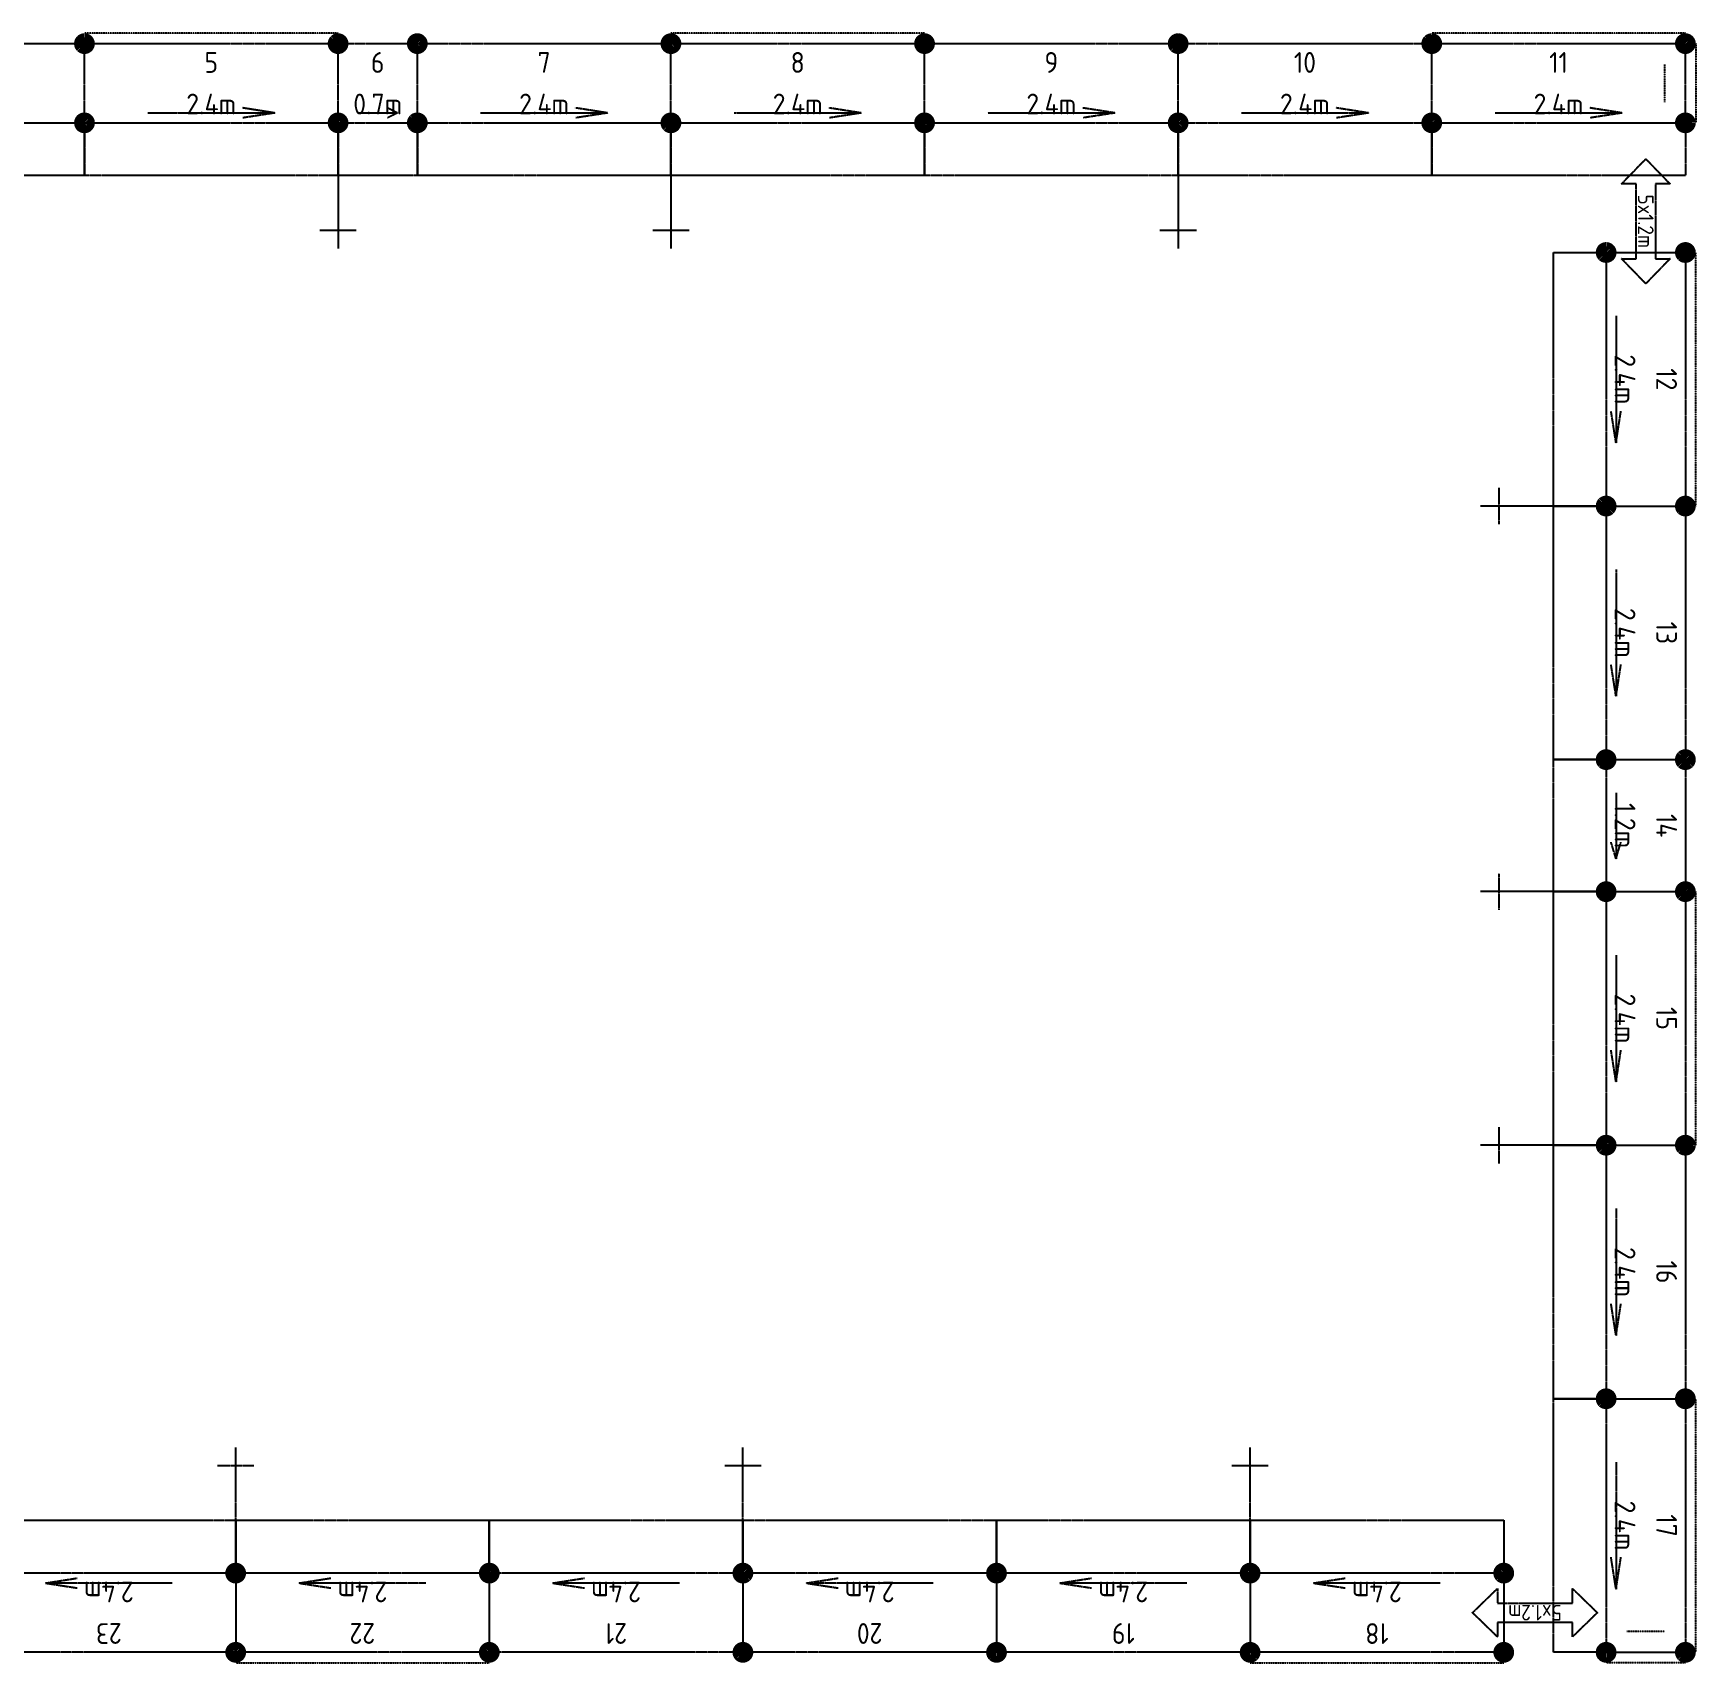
# Model space of a CAD drawing. Header units: millimetres. Extents: x 37011 to 68226, y -4932 to 11799.
# Drawn here: x 52237 to 68226, y -4932 to 10742 of the extents above; entities that cross this region are included whole.
import ezdxf
from ezdxf.enums import TextEntityAlignment as Align

# ---------------------------------------------------------------- set-up
doc = ezdxf.new("R2010")
doc.units = ezdxf.units.MM
doc.linetypes.add('KwikScaf_DASHED', pattern=[3.75, 2.5, -1.25])
doc.linetypes.add('KwikScaf_Line', pattern=[1, 1, 0])
doc.layers.add('KwikScaf Schematic', color=7, linetype='CONTINUOUS')
doc.styles.add('KwikScaf ISO', font='isocp.shx')

msp = doc.modelspace()

# ---------------------------------------------------------------- linework, layer by layer
at = {"layer": 'KwikScaf Schematic', "color": 3, "linetype": 'KwikScaf_DASHED'}
for p, q in [((55169, 10742), (52730, 10742)), ((60809, 10742), (58370, 10742)), ((68126, 10742), (65687, 10742)), ((68226, 10642), (68226, 9880)), ((67926, 10442), (67926, 10080)), ((68226, 6194), (68226, 8633)), ((68226, 46), (68226, 2485)), ((68226, -4832), (68226, -2393)), ((67926, -4632), (67564, -4632)), ((54184, -4932), (56623, -4932)), ((63940, -4932), (66379, -4932)), ((68126, -4932), (67364, -4932))]:
    msp.add_line(p, q, dxfattribs=at)
at = {"layer": 'KwikScaf Schematic', "color": 3, "linetype": 'KwikScaf_Line'}
for p, q in [((50291, 10642), (52730, 10642)), ((52730, 9880), (52730, 10642)), ((52730, 10642), (55169, 10642)), ((55169, 9880), (55169, 10642)), ((55931, 10642), (58370, 10642)), ((58370, 9880), (58370, 10642)), ((58370, 10642), (60809, 10642)), ((60809, 9880), (60809, 10642)), ((60809, 10642), (63248, 10642)), ((63248, 9880), (63248, 10642)), ((63248, 10642), (65687, 10642)), ((65687, 9880), (65687, 10642)), ((65687, 10642), (68126, 10642)), ((68126, 9880), (68126, 10642)), ((53339, 9975), (54559, 9975)), ((54559, 9975), (54254, 10023)), ((54559, 9975), (54254, 9928)), ((56540, 9975), (57760, 9975)), ((57760, 9975), (57455, 10023)), ((57760, 9975), (57455, 9928)), ((58979, 9975), (60199, 9975)), ((60199, 9975), (59894, 10023)), ((60199, 9975), (59894, 9928)), ((61418, 9975), (62638, 9975)), ((62638, 9975), (62333, 10023)), ((62638, 9975), (62333, 9928)), ((63857, 9975), (65077, 9975)), ((65077, 9975), (64772, 10023)), ((65077, 9975), (64772, 9928)), ((66296, 9975), (67516, 9975)), ((67516, 9975), (67211, 10023)), ((67516, 9975), (67211, 9928)), ((50291, 9880), (52730, 9880)), ((52730, 9880), (52730, 9372)), ((52730, 9880), (55169, 9880)), ((52730, 9372), (52730, 9880)), ((55169, 9880), (55169, 9372)), ((55931, 9880), (58370, 9880)), ((55931, 9372), (55931, 9880)), ((58370, 9880), (58370, 9372)), ((58370, 9880), (60809, 9880)), ((58370, 9372), (58370, 9880)), ((60809, 9880), (60809, 9372)), ((60809, 9880), (63248, 9880)), ((60809, 9372), (60809, 9880)), ((63248, 9880), (63248, 9372)), ((63248, 9880), (65687, 9880)), ((63248, 9372), (63248, 9880)), ((65687, 9880), (65687, 9372)), ((65687, 9880), (68126, 9880)), ((65687, 9372), (65687, 9880)), ((68126, 9880), (68126, 9372)), ((52730, 9372), (50291, 9372)), ((55169, 9372), (52730, 9372)), ((55169, 9372), (55169, 8672)), ((58370, 9372), (55931, 9372)), ((58370, 9372), (58370, 8672)), ((60809, 9372), (58370, 9372)), ((63248, 9372), (60809, 9372)), ((63248, 9372), (63248, 8672)), ((65687, 9372), (63248, 9372)), ((68126, 9372), (65687, 9372)), ((54994, 8847), (55344, 8847)), ((58195, 8847), (58545, 8847)), ((63073, 8847), (63423, 8847)), ((66856, 6194), (66856, 8633)), ((66856, 8633), (67364, 8633)), ((67364, 8633), (67364, 6194)), ((67364, 8633), (68126, 8633)), ((68126, 8633), (68126, 6194)), ((67459, 8023), (67459, 6803)), ((67459, 6803), (67411, 7108)), ((67459, 6803), (67506, 7108)), ((66331, 6369), (66331, 6019)), ((66856, 6194), (66156, 6194)), ((67364, 6194), (66856, 6194)), ((66856, 3755), (66856, 6194)), ((66856, 6194), (67364, 6194)), ((67364, 6194), (68126, 6194)), ((67364, 6194), (67364, 3755)), ((68126, 6194), (68126, 3755)), ((67459, 5584), (67459, 4364)), ((67459, 4364), (67411, 4669)), ((67459, 4364), (67506, 4669)), ((67364, 3755), (66856, 3755)), ((67364, 3755), (68126, 3755)), ((66856, 46), (66856, 2485)), ((66856, 2485), (67364, 2485)), ((67364, 2485), (67364, 46)), ((68126, 2485), (68126, 46)), ((67459, 1875), (67459, 655)), ((67459, 655), (67411, 960)), ((67459, 655), (67506, 960)), ((66331, 221), (66331, -129)), ((66856, 46), (66156, 46)), ((67364, 46), (66856, 46)), ((66856, -2393), (66856, 46)), ((66856, 46), (67364, 46)), ((67364, 46), (68126, 46)), ((67364, 46), (67364, -2393)), ((68126, 46), (68126, -2393)), ((67459, -564), (67459, -1784)), ((67459, -1784), (67411, -1479)), ((67459, -1784), (67506, -1479)), ((67364, -2393), (66856, -2393)), ((66856, -4832), (66856, -2393)), ((66856, -2393), (67364, -2393)), ((67364, -2393), (68126, -2393)), ((67364, -2393), (67364, -4832)), ((68126, -2393), (68126, -4832)), ((54184, -3562), (54184, -2862)), ((59062, -3562), (59062, -2862)), ((63940, -3562), (63940, -2862)), ((54359, -3037), (54009, -3037)), ((59237, -3037), (58887, -3037)), ((64115, -3037), (63765, -3037)), ((67459, -3003), (67459, -4223)), ((51745, -3562), (54184, -3562)), ((54184, -4070), (54184, -3562)), ((54184, -3562), (56623, -3562)), ((54184, -3562), (54184, -4070)), ((56623, -4070), (56623, -3562)), ((56623, -3562), (59062, -3562)), ((56623, -3562), (56623, -4070)), ((59062, -4070), (59062, -3562)), ((59062, -3562), (61501, -3562)), ((59062, -3562), (59062, -4070)), ((61501, -4070), (61501, -3562)), ((61501, -3562), (63940, -3562)), ((61501, -3562), (61501, -4070)), ((63940, -4070), (63940, -3562)), ((63940, -3562), (66379, -3562)), ((63940, -3562), (63940, -4070)), ((66379, -3562), (66379, -4070)), ((67459, -4223), (67411, -3918)), ((67459, -4223), (67506, -3918)), ((54184, -4070), (51745, -4070)), ((52355, -4166), (52660, -4118)), ((54184, -4070), (54184, -4832)), ((56623, -4070), (54184, -4070)), ((54794, -4166), (55099, -4118)), ((56623, -4070), (56623, -4832)), ((59062, -4070), (56623, -4070)), ((57233, -4166), (57538, -4118)), ((59062, -4070), (59062, -4832)), ((61501, -4070), (59062, -4070)), ((59672, -4166), (59977, -4118)), ((61501, -4070), (61501, -4832)), ((63940, -4070), (61501, -4070)), ((62111, -4166), (62416, -4118)), ((63940, -4070), (63940, -4832)), ((66379, -4070), (63940, -4070)), ((64550, -4166), (64855, -4118)), ((66379, -4070), (66379, -4832)), ((53574, -4166), (52355, -4166)), ((52355, -4166), (52660, -4213)), ((56013, -4166), (54794, -4166)), ((54794, -4166), (55099, -4213)), ((58452, -4166), (57233, -4166)), ((57233, -4166), (57538, -4213)), ((60891, -4166), (59672, -4166)), ((59672, -4166), (59977, -4213)), ((63330, -4166), (62111, -4166)), ((62111, -4166), (62416, -4213)), ((65769, -4166), (64550, -4166)), ((64550, -4166), (64855, -4213)), ((54184, -4832), (51745, -4832)), ((56623, -4832), (54184, -4832)), ((59062, -4832), (56623, -4832)), ((61501, -4832), (59062, -4832)), ((63940, -4832), (61501, -4832)), ((66379, -4832), (63940, -4832)), ((67364, -4832), (66856, -4832)), ((67364, -4832), (68126, -4832))]:
    msp.add_line(p, q, dxfattribs=at)
at = {"layer": 'KwikScaf Schematic', "color": 4, "linetype": 'KwikScaf_Line'}
for p, q in [((55169, 10642), (55931, 10642)), ((55931, 9880), (55931, 10642)), ((55359, 9975), (55740, 9975)), ((55740, 9975), (55645, 10023)), ((55740, 9975), (55645, 9928)), ((55169, 9880), (55931, 9880)), ((55169, 9372), (55169, 9880)), ((55931, 9880), (55931, 9372)), ((55931, 9372), (55169, 9372))]:
    msp.add_line(p, q, dxfattribs=at)
at = {"layer": 'KwikScaf Schematic', "color": 1, "linetype": 'KwikScaf_Line'}
for p, q in [((67512, 9293), (67745, 9533)), ((67745, 9533), (67978, 9293)), ((67652, 9293), (67512, 9293)), ((67652, 8573), (67652, 9293)), ((67978, 9293), (67838, 9293)), ((67838, 9293), (67838, 8573)), ((67745, 8333), (67512, 8573)), ((67512, 8573), (67652, 8573)), ((67978, 8573), (67745, 8333)), ((67838, 8573), (67978, 8573)), ((66856, 2485), (66856, 3755)), ((66856, 3755), (67364, 3755)), ((67364, 3755), (67364, 2485)), ((68126, 3755), (68126, 2485)), ((67459, 3437), (67459, 2802)), ((67459, 2802), (67411, 2961)), ((67459, 2802), (67506, 2961)), ((66331, 2660), (66331, 2310)), ((66856, 2485), (66156, 2485)), ((67364, 2485), (66856, 2485)), ((67364, 2485), (68126, 2485)), ((66079, -4451), (66319, -4218)), ((66319, -4218), (66319, -4358)), ((67039, -4358), (67039, -4218)), ((67039, -4218), (67279, -4451)), ((66319, -4684), (66079, -4451)), ((66319, -4358), (67039, -4358)), ((67279, -4451), (67039, -4684)), ((67039, -4544), (66319, -4544)), ((66319, -4544), (66319, -4684)), ((67039, -4684), (67039, -4544))]:
    msp.add_line(p, q, dxfattribs=at)
at = {"layer": 'KwikScaf Schematic', "color": 3, "linetype": 'KwikScaf_Line'}
for points in [[(52730, 10692, 100, 100, -0.198912), (52765, 10677, 100, 100, -0.198912), (52780, 10642, 100, 100, -0.198912), (52765, 10607, 100, 100, -0.198912), (52730, 10592, 100, 100, -0.198912), (52694, 10607, 100, 100, -0.198912), (52680, 10642, 100, 100, -0.198912), (52694, 10677, 100, 100, -0.198912)], [(52730, 10692, 100, 100, -0.198912), (52765, 10677, 100, 100, -0.198912), (52780, 10642, 100, 100, -0.198912), (52765, 10607, 100, 100, -0.198912), (52730, 10592, 100, 100, -0.198912), (52694, 10607, 100, 100, -0.198912), (52680, 10642, 100, 100, -0.198912), (52694, 10677, 100, 100, -0.198912)], [(55169, 10692, 100, 100, -0.198912), (55204, 10677, 100, 100, -0.198912), (55219, 10642, 100, 100, -0.198912), (55204, 10607, 100, 100, -0.198912), (55169, 10592, 100, 100, -0.198912), (55133, 10607, 100, 100, -0.198912), (55119, 10642, 100, 100, -0.198912), (55133, 10677, 100, 100, -0.198912)], [(55931, 10692, 100, 100, -0.198912), (55966, 10677, 100, 100, -0.198912), (55981, 10642, 100, 100, -0.198912), (55966, 10607, 100, 100, -0.198912), (55931, 10592, 100, 100, -0.198912), (55895, 10607, 100, 100, -0.198912), (55881, 10642, 100, 100, -0.198912), (55895, 10677, 100, 100, -0.198912)], [(58370, 10692, 100, 100, -0.198912), (58405, 10677, 100, 100, -0.198912), (58420, 10642, 100, 100, -0.198912), (58405, 10607, 100, 100, -0.198912), (58370, 10592, 100, 100, -0.198912), (58334, 10607, 100, 100, -0.198912), (58320, 10642, 100, 100, -0.198912), (58334, 10677, 100, 100, -0.198912)], [(58370, 10692, 100, 100, -0.198912), (58405, 10677, 100, 100, -0.198912), (58420, 10642, 100, 100, -0.198912), (58405, 10607, 100, 100, -0.198912), (58370, 10592, 100, 100, -0.198912), (58334, 10607, 100, 100, -0.198912), (58320, 10642, 100, 100, -0.198912), (58334, 10677, 100, 100, -0.198912)], [(60809, 10692, 100, 100, -0.198912), (60844, 10677, 100, 100, -0.198912), (60859, 10642, 100, 100, -0.198912), (60844, 10607, 100, 100, -0.198912), (60809, 10592, 100, 100, -0.198912), (60773, 10607, 100, 100, -0.198912), (60759, 10642, 100, 100, -0.198912), (60773, 10677, 100, 100, -0.198912)], [(60809, 10692, 100, 100, -0.198912), (60844, 10677, 100, 100, -0.198912), (60859, 10642, 100, 100, -0.198912), (60844, 10607, 100, 100, -0.198912), (60809, 10592, 100, 100, -0.198912), (60773, 10607, 100, 100, -0.198912), (60759, 10642, 100, 100, -0.198912), (60773, 10677, 100, 100, -0.198912)], [(63248, 10692, 100, 100, -0.198912), (63283, 10677, 100, 100, -0.198912), (63298, 10642, 100, 100, -0.198912), (63283, 10607, 100, 100, -0.198912), (63248, 10592, 100, 100, -0.198912), (63212, 10607, 100, 100, -0.198912), (63198, 10642, 100, 100, -0.198912), (63212, 10677, 100, 100, -0.198912)], [(63248, 10692, 100, 100, -0.198912), (63283, 10677, 100, 100, -0.198912), (63298, 10642, 100, 100, -0.198912), (63283, 10607, 100, 100, -0.198912), (63248, 10592, 100, 100, -0.198912), (63212, 10607, 100, 100, -0.198912), (63198, 10642, 100, 100, -0.198912), (63212, 10677, 100, 100, -0.198912)], [(65687, 10692, 100, 100, -0.198912), (65722, 10677, 100, 100, -0.198912), (65737, 10642, 100, 100, -0.198912), (65722, 10607, 100, 100, -0.198912), (65687, 10592, 100, 100, -0.198912), (65651, 10607, 100, 100, -0.198912), (65637, 10642, 100, 100, -0.198912), (65651, 10677, 100, 100, -0.198912)], [(65687, 10692, 100, 100, -0.198912), (65722, 10677, 100, 100, -0.198912), (65737, 10642, 100, 100, -0.198912), (65722, 10607, 100, 100, -0.198912), (65687, 10592, 100, 100, -0.198912), (65651, 10607, 100, 100, -0.198912), (65637, 10642, 100, 100, -0.198912), (65651, 10677, 100, 100, -0.198912)], [(68126, 10692, 100, 100, -0.198912), (68161, 10677, 100, 100, -0.198912), (68176, 10642, 100, 100, -0.198912), (68161, 10607, 100, 100, -0.198912), (68126, 10592, 100, 100, -0.198912), (68090, 10607, 100, 100, -0.198912), (68076, 10642, 100, 100, -0.198912), (68090, 10677, 100, 100, -0.198912)], [(52730, 9930, 100, 100, -0.198912), (52765, 9915, 100, 100, -0.198912), (52780, 9880, 100, 100, -0.198912), (52765, 9845, 100, 100, -0.198912), (52730, 9830, 100, 100, -0.198912), (52694, 9845, 100, 100, -0.198912), (52680, 9880, 100, 100, -0.198912), (52694, 9915, 100, 100, -0.198912)], [(55169, 9930, 100, 100, -0.198912), (55204, 9915, 100, 100, -0.198912), (55219, 9880, 100, 100, -0.198912), (55204, 9845, 100, 100, -0.198912), (55169, 9830, 100, 100, -0.198912), (55133, 9845, 100, 100, -0.198912), (55119, 9880, 100, 100, -0.198912), (55133, 9915, 100, 100, -0.198912)], [(58370, 9930, 100, 100, -0.198912), (58405, 9915, 100, 100, -0.198912), (58420, 9880, 100, 100, -0.198912), (58405, 9845, 100, 100, -0.198912), (58370, 9830, 100, 100, -0.198912), (58334, 9845, 100, 100, -0.198912), (58320, 9880, 100, 100, -0.198912), (58334, 9915, 100, 100, -0.198912)], [(60809, 9930, 100, 100, -0.198912), (60844, 9915, 100, 100, -0.198912), (60859, 9880, 100, 100, -0.198912), (60844, 9845, 100, 100, -0.198912), (60809, 9830, 100, 100, -0.198912), (60773, 9845, 100, 100, -0.198912), (60759, 9880, 100, 100, -0.198912), (60773, 9915, 100, 100, -0.198912)], [(63248, 9930, 100, 100, -0.198912), (63283, 9915, 100, 100, -0.198912), (63298, 9880, 100, 100, -0.198912), (63283, 9845, 100, 100, -0.198912), (63248, 9830, 100, 100, -0.198912), (63212, 9845, 100, 100, -0.198912), (63198, 9880, 100, 100, -0.198912), (63212, 9915, 100, 100, -0.198912)], [(65687, 9930, 100, 100, -0.198912), (65722, 9915, 100, 100, -0.198912), (65737, 9880, 100, 100, -0.198912), (65722, 9845, 100, 100, -0.198912), (65687, 9830, 100, 100, -0.198912), (65651, 9845, 100, 100, -0.198912), (65637, 9880, 100, 100, -0.198912), (65651, 9915, 100, 100, -0.198912)], [(68126, 9930, 100, 100, -0.198912), (68161, 9915, 100, 100, -0.198912), (68176, 9880, 100, 100, -0.198912), (68161, 9845, 100, 100, -0.198912), (68126, 9830, 100, 100, -0.198912), (68090, 9845, 100, 100, -0.198912), (68076, 9880, 100, 100, -0.198912), (68090, 9915, 100, 100, -0.198912)], [(68176, 8633, 100, 100, -0.198912), (68161, 8597, 100, 100, -0.198912), (68126, 8583, 100, 100, -0.198912), (68090, 8597, 100, 100, -0.198912), (68076, 8633, 100, 100, -0.198912), (68090, 8668, 100, 100, -0.198912), (68126, 8683, 100, 100, -0.198912), (68161, 8668, 100, 100, -0.198912)], [(67414, 6194, 100, 100, -0.198912), (67399, 6158, 100, 100, -0.198912), (67364, 6144, 100, 100, -0.198912), (67328, 6158, 100, 100, -0.198912), (67314, 6194, 100, 100, -0.198912), (67328, 6229, 100, 100, -0.198912), (67364, 6244, 100, 100, -0.198912), (67399, 6229, 100, 100, -0.198912)], [(68176, 6194, 100, 100, -0.198912), (68161, 6158, 100, 100, -0.198912), (68126, 6144, 100, 100, -0.198912), (68090, 6158, 100, 100, -0.198912), (68076, 6194, 100, 100, -0.198912), (68090, 6229, 100, 100, -0.198912), (68126, 6244, 100, 100, -0.198912), (68161, 6229, 100, 100, -0.198912)], [(68176, 6194, 100, 100, -0.198912), (68161, 6158, 100, 100, -0.198912), (68126, 6144, 100, 100, -0.198912), (68090, 6158, 100, 100, -0.198912), (68076, 6194, 100, 100, -0.198912), (68090, 6229, 100, 100, -0.198912), (68126, 6244, 100, 100, -0.198912), (68161, 6229, 100, 100, -0.198912)], [(67414, 3755, 100, 100, -0.198912), (67399, 3719, 100, 100, -0.198912), (67364, 3705, 100, 100, -0.198912), (67328, 3719, 100, 100, -0.198912), (67314, 3755, 100, 100, -0.198912), (67328, 3790, 100, 100, -0.198912), (67364, 3805, 100, 100, -0.198912), (67399, 3790, 100, 100, -0.198912)], [(68176, 3755, 100, 100, -0.198912), (68161, 3719, 100, 100, -0.198912), (68126, 3705, 100, 100, -0.198912), (68090, 3719, 100, 100, -0.198912), (68076, 3755, 100, 100, -0.198912), (68090, 3790, 100, 100, -0.198912), (68126, 3805, 100, 100, -0.198912), (68161, 3790, 100, 100, -0.198912)], [(68176, 2485, 100, 100, -0.198912), (68161, 2449, 100, 100, -0.198912), (68126, 2435, 100, 100, -0.198912), (68090, 2449, 100, 100, -0.198912), (68076, 2485, 100, 100, -0.198912), (68090, 2520, 100, 100, -0.198912), (68126, 2535, 100, 100, -0.198912), (68161, 2520, 100, 100, -0.198912)], [(67414, 46, 100, 100, -0.198912), (67399, 10, 100, 100, -0.198912), (67364, -4, 100, 100, -0.198912), (67328, 10, 100, 100, -0.198912), (67314, 46, 100, 100, -0.198912), (67328, 81, 100, 100, -0.198912), (67364, 96, 100, 100, -0.198912), (67399, 81, 100, 100, -0.198912)], [(68176, 46, 100, 100, -0.198912), (68161, 10, 100, 100, -0.198912), (68126, -4, 100, 100, -0.198912), (68090, 10, 100, 100, -0.198912), (68076, 46, 100, 100, -0.198912), (68090, 81, 100, 100, -0.198912), (68126, 96, 100, 100, -0.198912), (68161, 81, 100, 100, -0.198912)], [(68176, 46, 100, 100, -0.198912), (68161, 10, 100, 100, -0.198912), (68126, -4, 100, 100, -0.198912), (68090, 10, 100, 100, -0.198912), (68076, 46, 100, 100, -0.198912), (68090, 81, 100, 100, -0.198912), (68126, 96, 100, 100, -0.198912), (68161, 81, 100, 100, -0.198912)], [(67414, -2393, 100, 100, -0.198912), (67399, -2429, 100, 100, -0.198912), (67364, -2443, 100, 100, -0.198912), (67328, -2429, 100, 100, -0.198912), (67314, -2393, 100, 100, -0.198912), (67328, -2358, 100, 100, -0.198912), (67364, -2343, 100, 100, -0.198912), (67399, -2358, 100, 100, -0.198912)], [(68176, -2393, 100, 100, -0.198912), (68161, -2429, 100, 100, -0.198912), (68126, -2443, 100, 100, -0.198912), (68090, -2429, 100, 100, -0.198912), (68076, -2393, 100, 100, -0.198912), (68090, -2358, 100, 100, -0.198912), (68126, -2343, 100, 100, -0.198912), (68161, -2358, 100, 100, -0.198912)], [(68176, -2393, 100, 100, -0.198912), (68161, -2429, 100, 100, -0.198912), (68126, -2443, 100, 100, -0.198912), (68090, -2429, 100, 100, -0.198912), (68076, -2393, 100, 100, -0.198912), (68090, -2358, 100, 100, -0.198912), (68126, -2343, 100, 100, -0.198912), (68161, -2358, 100, 100, -0.198912)], [(54184, -4120, 100, 100, -0.198912), (54149, -4106, 100, 100, -0.198912), (54134, -4070, 100, 100, -0.198912), (54149, -4035, 100, 100, -0.198912), (54184, -4020, 100, 100, -0.198912), (54219, -4035, 100, 100, -0.198912), (54234, -4070, 100, 100, -0.198912), (54219, -4106, 100, 100, -0.198912)], [(56623, -4120, 100, 100, -0.198912), (56588, -4106, 100, 100, -0.198912), (56573, -4070, 100, 100, -0.198912), (56588, -4035, 100, 100, -0.198912), (56623, -4020, 100, 100, -0.198912), (56658, -4035, 100, 100, -0.198912), (56673, -4070, 100, 100, -0.198912), (56658, -4106, 100, 100, -0.198912)], [(59062, -4120, 100, 100, -0.198912), (59027, -4106, 100, 100, -0.198912), (59012, -4070, 100, 100, -0.198912), (59027, -4035, 100, 100, -0.198912), (59062, -4020, 100, 100, -0.198912), (59097, -4035, 100, 100, -0.198912), (59112, -4070, 100, 100, -0.198912), (59097, -4106, 100, 100, -0.198912)], [(61501, -4120, 100, 100, -0.198912), (61466, -4106, 100, 100, -0.198912), (61451, -4070, 100, 100, -0.198912), (61466, -4035, 100, 100, -0.198912), (61501, -4020, 100, 100, -0.198912), (61536, -4035, 100, 100, -0.198912), (61551, -4070, 100, 100, -0.198912), (61536, -4106, 100, 100, -0.198912)], [(63940, -4120, 100, 100, -0.198912), (63905, -4106, 100, 100, -0.198912), (63890, -4070, 100, 100, -0.198912), (63905, -4035, 100, 100, -0.198912), (63940, -4020, 100, 100, -0.198912), (63975, -4035, 100, 100, -0.198912), (63990, -4070, 100, 100, -0.198912), (63975, -4106, 100, 100, -0.198912)], [(54184, -4882, 100, 100, -0.198912), (54149, -4868, 100, 100, -0.198912), (54134, -4832, 100, 100, -0.198912), (54149, -4797, 100, 100, -0.198912), (54184, -4782, 100, 100, -0.198912), (54219, -4797, 100, 100, -0.198912), (54234, -4832, 100, 100, -0.198912), (54219, -4868, 100, 100, -0.198912)], [(54184, -4882, 100, 100, -0.198912), (54149, -4868, 100, 100, -0.198912), (54134, -4832, 100, 100, -0.198912), (54149, -4797, 100, 100, -0.198912), (54184, -4782, 100, 100, -0.198912), (54219, -4797, 100, 100, -0.198912), (54234, -4832, 100, 100, -0.198912), (54219, -4868, 100, 100, -0.198912)], [(56623, -4882, 100, 100, -0.198912), (56588, -4868, 100, 100, -0.198912), (56573, -4832, 100, 100, -0.198912), (56588, -4797, 100, 100, -0.198912), (56623, -4782, 100, 100, -0.198912), (56658, -4797, 100, 100, -0.198912), (56673, -4832, 100, 100, -0.198912), (56658, -4868, 100, 100, -0.198912)], [(56623, -4882, 100, 100, -0.198912), (56588, -4868, 100, 100, -0.198912), (56573, -4832, 100, 100, -0.198912), (56588, -4797, 100, 100, -0.198912), (56623, -4782, 100, 100, -0.198912), (56658, -4797, 100, 100, -0.198912), (56673, -4832, 100, 100, -0.198912), (56658, -4868, 100, 100, -0.198912)], [(59062, -4882, 100, 100, -0.198912), (59027, -4868, 100, 100, -0.198912), (59012, -4832, 100, 100, -0.198912), (59027, -4797, 100, 100, -0.198912), (59062, -4782, 100, 100, -0.198912), (59097, -4797, 100, 100, -0.198912), (59112, -4832, 100, 100, -0.198912), (59097, -4868, 100, 100, -0.198912)], [(59062, -4882, 100, 100, -0.198912), (59027, -4868, 100, 100, -0.198912), (59012, -4832, 100, 100, -0.198912), (59027, -4797, 100, 100, -0.198912), (59062, -4782, 100, 100, -0.198912), (59097, -4797, 100, 100, -0.198912), (59112, -4832, 100, 100, -0.198912), (59097, -4868, 100, 100, -0.198912)], [(61501, -4882, 100, 100, -0.198912), (61466, -4868, 100, 100, -0.198912), (61451, -4832, 100, 100, -0.198912), (61466, -4797, 100, 100, -0.198912), (61501, -4782, 100, 100, -0.198912), (61536, -4797, 100, 100, -0.198912), (61551, -4832, 100, 100, -0.198912), (61536, -4868, 100, 100, -0.198912)], [(61501, -4882, 100, 100, -0.198912), (61466, -4868, 100, 100, -0.198912), (61451, -4832, 100, 100, -0.198912), (61466, -4797, 100, 100, -0.198912), (61501, -4782, 100, 100, -0.198912), (61536, -4797, 100, 100, -0.198912), (61551, -4832, 100, 100, -0.198912), (61536, -4868, 100, 100, -0.198912)], [(63940, -4882, 100, 100, -0.198912), (63905, -4868, 100, 100, -0.198912), (63890, -4832, 100, 100, -0.198912), (63905, -4797, 100, 100, -0.198912), (63940, -4782, 100, 100, -0.198912), (63975, -4797, 100, 100, -0.198912), (63990, -4832, 100, 100, -0.198912), (63975, -4868, 100, 100, -0.198912)], [(63940, -4882, 100, 100, -0.198912), (63905, -4868, 100, 100, -0.198912), (63890, -4832, 100, 100, -0.198912), (63905, -4797, 100, 100, -0.198912), (63940, -4782, 100, 100, -0.198912), (63975, -4797, 100, 100, -0.198912), (63990, -4832, 100, 100, -0.198912), (63975, -4868, 100, 100, -0.198912)], [(66379, -4882, 100, 100, -0.198912), (66344, -4868, 100, 100, -0.198912), (66329, -4832, 100, 100, -0.198912), (66344, -4797, 100, 100, -0.198912), (66379, -4782, 100, 100, -0.198912), (66414, -4797, 100, 100, -0.198912), (66429, -4832, 100, 100, -0.198912), (66414, -4868, 100, 100, -0.198912)], [(67414, -4832, 100, 100, -0.198912), (67399, -4868, 100, 100, -0.198912), (67364, -4882, 100, 100, -0.198912), (67328, -4868, 100, 100, -0.198912), (67314, -4832, 100, 100, -0.198912), (67328, -4797, 100, 100, -0.198912), (67364, -4782, 100, 100, -0.198912), (67399, -4797, 100, 100, -0.198912)], [(68176, -4832, 100, 100, -0.198912), (68161, -4868, 100, 100, -0.198912), (68126, -4882, 100, 100, -0.198912), (68090, -4868, 100, 100, -0.198912), (68076, -4832, 100, 100, -0.198912), (68090, -4797, 100, 100, -0.198912), (68126, -4782, 100, 100, -0.198912), (68161, -4797, 100, 100, -0.198912)]]:
    msp.add_lwpolyline(points, format="xyseb", close=True, dxfattribs=at)
at = {"layer": 'KwikScaf Schematic', "color": 4, "linetype": 'KwikScaf_Line'}
for points in [[(55169, 10692, 100, 100, -0.198912), (55204, 10677, 100, 100, -0.198912), (55219, 10642, 100, 100, -0.198912), (55204, 10607, 100, 100, -0.198912), (55169, 10592, 100, 100, -0.198912), (55133, 10607, 100, 100, -0.198912), (55119, 10642, 100, 100, -0.198912), (55133, 10677, 100, 100, -0.198912)], [(55931, 9930, 100, 100, -0.198912), (55966, 9915, 100, 100, -0.198912), (55981, 9880, 100, 100, -0.198912), (55966, 9845, 100, 100, -0.198912), (55931, 9830, 100, 100, -0.198912), (55895, 9845, 100, 100, -0.198912), (55881, 9880, 100, 100, -0.198912), (55895, 9915, 100, 100, -0.198912)]]:
    msp.add_lwpolyline(points, format="xyseb", close=True, dxfattribs=at)
at = {"layer": 'KwikScaf Schematic', "color": 4, "linetype": 'KwikScaf_Line', "const_width": 100}
for points in [[(55931, 10692, -0.198912), (55966, 10677, -0.198912), (55981, 10642, -0.198912), (55966, 10607, -0.198912), (55931, 10592, -0.198912), (55895, 10607, -0.198912), (55881, 10642, -0.198912), (55895, 10677, -0.198912)], [(55169, 9930, -0.198912), (55204, 9915, -0.198912), (55219, 9880, -0.198912), (55204, 9845, -0.198912), (55169, 9830, -0.198912), (55133, 9845, -0.198912), (55119, 9880, -0.198912), (55133, 9915, -0.198912)]]:
    msp.add_lwpolyline(points, format="xyb", close=True, dxfattribs=at)
at = {"layer": 'KwikScaf Schematic', "color": 3, "linetype": 'KwikScaf_Line', "const_width": 100}
for points in [[(52730, 9930, -0.198912), (52765, 9915, -0.198912), (52780, 9880, -0.198912), (52765, 9845, -0.198912), (52730, 9830, -0.198912), (52694, 9845, -0.198912), (52680, 9880, -0.198912), (52694, 9915, -0.198912)], [(55931, 9930, -0.198912), (55966, 9915, -0.198912), (55981, 9880, -0.198912), (55966, 9845, -0.198912), (55931, 9830, -0.198912), (55895, 9845, -0.198912), (55881, 9880, -0.198912), (55895, 9915, -0.198912)], [(58370, 9930, -0.198912), (58405, 9915, -0.198912), (58420, 9880, -0.198912), (58405, 9845, -0.198912), (58370, 9830, -0.198912), (58334, 9845, -0.198912), (58320, 9880, -0.198912), (58334, 9915, -0.198912)], [(60809, 9930, -0.198912), (60844, 9915, -0.198912), (60859, 9880, -0.198912), (60844, 9845, -0.198912), (60809, 9830, -0.198912), (60773, 9845, -0.198912), (60759, 9880, -0.198912), (60773, 9915, -0.198912)], [(63248, 9930, -0.198912), (63283, 9915, -0.198912), (63298, 9880, -0.198912), (63283, 9845, -0.198912), (63248, 9830, -0.198912), (63212, 9845, -0.198912), (63198, 9880, -0.198912), (63212, 9915, -0.198912)], [(65687, 9930, -0.198912), (65722, 9915, -0.198912), (65737, 9880, -0.198912), (65722, 9845, -0.198912), (65687, 9830, -0.198912), (65651, 9845, -0.198912), (65637, 9880, -0.198912), (65651, 9915, -0.198912)], [(67414, 8633, -0.198912), (67399, 8597, -0.198912), (67364, 8583, -0.198912), (67328, 8597, -0.198912), (67314, 8633, -0.198912), (67328, 8668, -0.198912), (67364, 8683, -0.198912), (67399, 8668, -0.198912)], [(67414, 6194, -0.198912), (67399, 6158, -0.198912), (67364, 6144, -0.198912), (67328, 6158, -0.198912), (67314, 6194, -0.198912), (67328, 6229, -0.198912), (67364, 6244, -0.198912), (67399, 6229, -0.198912)], [(67414, 2485, -0.198912), (67399, 2449, -0.198912), (67364, 2435, -0.198912), (67328, 2449, -0.198912), (67314, 2485, -0.198912), (67328, 2520, -0.198912), (67364, 2535, -0.198912), (67399, 2520, -0.198912)], [(67414, 46, -0.198912), (67399, 10, -0.198912), (67364, -4, -0.198912), (67328, 10, -0.198912), (67314, 46, -0.198912), (67328, 81, -0.198912), (67364, 96, -0.198912), (67399, 81, -0.198912)], [(67414, -2393, -0.198912), (67399, -2429, -0.198912), (67364, -2443, -0.198912), (67328, -2429, -0.198912), (67314, -2393, -0.198912), (67328, -2358, -0.198912), (67364, -2343, -0.198912), (67399, -2358, -0.198912)], [(54184, -4120, -0.198912), (54149, -4106, -0.198912), (54134, -4070, -0.198912), (54149, -4035, -0.198912), (54184, -4020, -0.198912), (54219, -4035, -0.198912), (54234, -4070, -0.198912), (54219, -4106, -0.198912)], [(56623, -4120, -0.198912), (56588, -4106, -0.198912), (56573, -4070, -0.198912), (56588, -4035, -0.198912), (56623, -4020, -0.198912), (56658, -4035, -0.198912), (56673, -4070, -0.198912), (56658, -4106, -0.198912)], [(59062, -4120, -0.198912), (59027, -4106, -0.198912), (59012, -4070, -0.198912), (59027, -4035, -0.198912), (59062, -4020, -0.198912), (59097, -4035, -0.198912), (59112, -4070, -0.198912), (59097, -4106, -0.198912)], [(61501, -4120, -0.198912), (61466, -4106, -0.198912), (61451, -4070, -0.198912), (61466, -4035, -0.198912), (61501, -4020, -0.198912), (61536, -4035, -0.198912), (61551, -4070, -0.198912), (61536, -4106, -0.198912)], [(63940, -4120, -0.198912), (63905, -4106, -0.198912), (63890, -4070, -0.198912), (63905, -4035, -0.198912), (63940, -4020, -0.198912), (63975, -4035, -0.198912), (63990, -4070, -0.198912), (63975, -4106, -0.198912)], [(66379, -4120, -0.198912), (66344, -4106, -0.198912), (66329, -4070, -0.198912), (66344, -4035, -0.198912), (66379, -4020, -0.198912), (66414, -4035, -0.198912), (66429, -4070, -0.198912), (66414, -4106, -0.198912)]]:
    msp.add_lwpolyline(points, format="xyb", close=True, dxfattribs=at)
at = {"layer": 'KwikScaf Schematic', "color": 1, "linetype": 'KwikScaf_Line', "const_width": 100}
for points in [[(67414, 3755, -0.198912), (67399, 3719, -0.198912), (67364, 3705, -0.198912), (67328, 3719, -0.198912), (67314, 3755, -0.198912), (67328, 3790, -0.198912), (67364, 3805, -0.198912), (67399, 3790, -0.198912)], [(67414, 2485, -0.198912), (67399, 2449, -0.198912), (67364, 2435, -0.198912), (67328, 2449, -0.198912), (67314, 2485, -0.198912), (67328, 2520, -0.198912), (67364, 2535, -0.198912), (67399, 2520, -0.198912)], [(68176, 2485, -0.198912), (68161, 2449, -0.198912), (68126, 2435, -0.198912), (68090, 2449, -0.198912), (68076, 2485, -0.198912), (68090, 2520, -0.198912), (68126, 2535, -0.198912), (68161, 2520, -0.198912)]]:
    msp.add_lwpolyline(points, format="xyb", close=True, dxfattribs=at)
at = {"layer": 'KwikScaf Schematic', "color": 1, "linetype": 'KwikScaf_Line'}
msp.add_lwpolyline([(68176, 3755, 100, 100, -0.198912), (68161, 3719, 100, 100, -0.198912), (68126, 3705, 100, 100, -0.198912), (68090, 3719, 100, 100, -0.198912), (68076, 3755, 100, 100, -0.198912), (68090, 3790, 100, 100, -0.198912), (68126, 3805, 100, 100, -0.198912), (68161, 3790, 100, 100, -0.198912)], format="xyseb", close=True, dxfattribs=at)

# ---------------------------------------------------------------- texts
at = {"layer": 'KwikScaf Schematic', "style": 'KwikScaf ISO'}
for s, p in [('5', (53949, 10461)), ('6', (55550, 10461)), ('7', (57150, 10461)), ('8', (59589, 10461)), ('9', (62028, 10461)), ('10', (64467, 10461)), ('11', (66906, 10461)), ('2.4m', (53949, 10061)), ('0.7m', (55550, 10061)), ('2.4m', (57150, 10061)), ('2.4m', (59589, 10061)), ('2.4m', (62028, 10061)), ('2.4m', (64467, 10061)), ('2.4m', (66906, 10061))]:
    msp.add_text(s, height=200, dxfattribs=at).set_placement(p, align=Align.MIDDLE_CENTER)
for s, height, rotation, p in [('5x1.2m', 150, 270, (67745, 8933)), ('2.4m', 200, 270, (67545, 7413)), ('12', 200, 270, (67945, 7413)), ('2.4m', 200, 270, (67545, 4974)), ('13', 200, 270, (67945, 4974)), ('1.2m', 200, 270, (67545, 3120)), ('14', 200, 270, (67945, 3120)), ('2.4m', 200, 270, (67545, 1265)), ('15', 200, 270, (67945, 1265)), ('2.4m', 200, 270, (67545, -1174)), ('16', 200, 270, (67945, -1174)), ('2.4m', 200, 270, (67545, -3613)), ('17', 200, 270, (67945, -3613)), ('2.4m', 200, 180, (52964, -4251)), ('2.4m', 200, 180, (55403, -4251)), ('2.4m', 200, 180, (57842, -4251)), ('2.4m', 200, 180, (60281, -4251)), ('2.4m', 200, 180, (62720, -4251)), ('2.4m', 200, 180, (65159, -4251)), ('5x1.2m', 150, 180, (66679, -4451)), ('23', 200, 180, (52964, -4651)), ('22', 200, 180, (55403, -4651)), ('21', 200, 180, (57842, -4651)), ('20', 200, 180, (60281, -4651)), ('19', 200, 180, (62720, -4651)), ('18', 200, 180, (65159, -4651))]:
    msp.add_text(s, height=height, rotation=rotation, dxfattribs=at).set_placement(p, align=Align.MIDDLE_CENTER)

doc.saveas('drawing.dxf')
